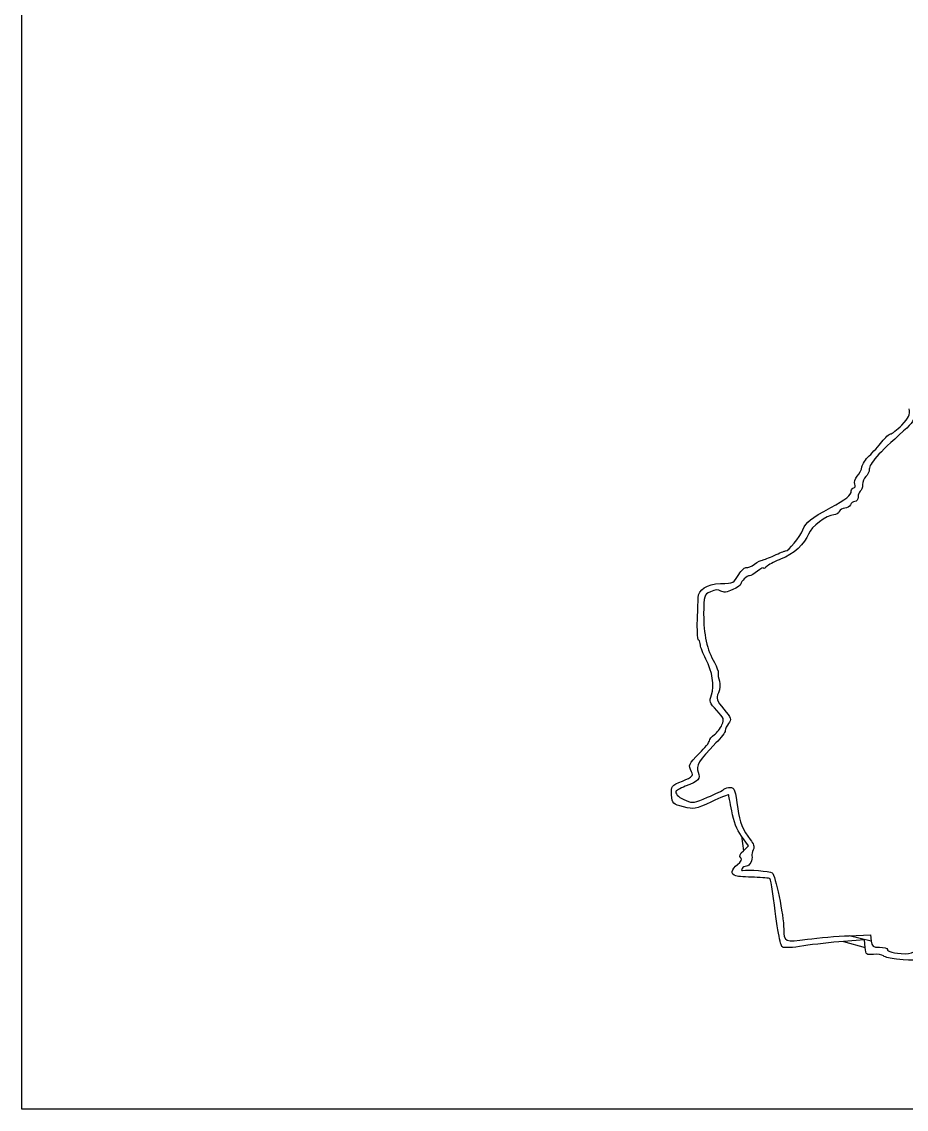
# Model space of a CAD drawing. Extents: x 0 to 210, y 0 to 297.
# Drawn here: x 0.1 to 51.9, y 0.1 to 63.7 of the extents above; entities that cross this region are included whole.
import ezdxf

# ---------------------------------------------------------------- set-up
doc = ezdxf.new("R2010")
doc.units = 0
doc.layers.get('0').update_dxf_attribs({"linetype": 'CONTINUOUS'})

msp = doc.modelspace()

# ---------------------------------------------------------------- linework, layer by layer
at = {"color": 7}
for points in [[(0.141111, 296.858883), (209.858887, 296.858883), (209.858887, 0.141106), (0.141111, 0.141106), (0.141111, 296.858883)], [(42.35508, 15.262647), (42.652791, 15.540007), (42.241581, 16.112611)], [(48.532636, 10.292017), (49.783785, 10.341036), (49.825457, 9.978861)], [(49.477979, 9.598459), (49.435586, 10.04155), (48.20713, 9.955418)], [(51.300957, 8.923642), (51.300904, 8.924037)]]:
    msp.add_lwpolyline(points, close=True, dxfattribs=at)
for points in [[(51.617329, 40.160205), (52.047761, 40.601004), (52.11187, 40.740645), (52.055687, 41.115029)], [(52.369809, 40.961269), (52.349328, 40.433232), (52.278906, 40.307893), (51.723803, 39.811556)], [(50.957973, 39.643888), (51.043328, 39.643888), (51.340039, 39.876233), (51.617329, 40.160205)], [(51.723803, 39.811556), (50.208107, 38.456311), (49.717935, 37.909809), (49.717935, 37.575147)], [(50.452292, 39.184374), (50.645062, 39.437106), (50.872619, 39.643888), (50.957973, 39.643888)], [(49.715293, 38.36125), (49.927874, 38.561236), (50.259523, 38.931642), (50.452292, 39.184374)], [(49.285675, 37.707176), (49.309386, 37.866928), (49.502713, 38.161264), (49.715293, 38.36125)], [(49.016118, 37.166508), (49.140664, 37.304122), (49.261965, 37.547424), (49.285675, 37.707176)], [(49.717935, 37.575147), (49.717935, 37.427077), (49.629037, 37.232135), (49.520385, 37.141973)], [(48.872788, 36.699685), (48.825717, 36.82235), (48.887874, 37.024799), (49.016118, 37.166508)], [(49.520385, 37.141973), (49.411733, 37.051798), (49.322835, 36.840617), (49.322835, 36.672673)], [(47.459402, 35.328005), (48.343477, 35.805482), (48.664323, 36.065879), (48.664323, 36.305955)], [(48.664323, 36.305955), (48.664323, 36.403374), (48.729928, 36.483091), (48.810113, 36.483091)], [(48.810113, 36.483091), (48.891294, 36.483091), (48.91907, 36.579074), (48.872788, 36.699685)], [(49.191135, 36.285924), (49.1187, 36.241159), (49.059435, 36.089493), (49.059435, 35.948904)], [(49.322835, 36.672673), (49.322835, 36.50473), (49.26357, 36.330688), (49.191135, 36.285924)], [(48.875976, 35.693274), (48.775073, 35.693274), (48.658404, 35.604377), (48.616709, 35.495724)], [(49.059435, 35.948904), (49.059435, 35.808301), (48.976878, 35.693274), (48.875976, 35.693274)], [(45.838251, 34.03944), (46.028414, 34.494555), (46.266256, 34.68361), (47.459402, 35.328005)], [(47.95821, 35.100625), (47.916516, 34.991972), (47.773876, 34.903075), (47.641232, 34.903075)], [(48.287459, 35.298175), (48.148067, 35.298175), (47.999905, 35.209277), (47.95821, 35.100625)], [(48.616709, 35.495724), (48.575016, 35.387072), (48.426853, 35.298175), (48.287459, 35.298175)], [(47.641232, 34.903075), (47.215986, 34.903075), (46.303422, 34.212019), (46.161734, 33.782704)], [(46.161734, 33.782704), (45.981865, 33.237691), (45.248092, 32.570051), (44.563481, 32.328527)], [(44.816895, 32.795495), (45.004743, 32.795495), (45.643607, 33.573591), (45.838251, 34.03944)], [(43.470365, 32.265772), (43.547303, 32.267352), (43.855582, 32.387225), (44.155427, 32.532095)], [(44.155427, 32.532095), (44.455274, 32.676965), (44.752934, 32.795495), (44.816895, 32.795495)], [(42.084309, 31.420706), (42.243733, 31.678654), (42.444833, 31.862599), (42.531198, 31.82945)], [(42.531198, 31.82945), (42.617563, 31.796314), (42.832733, 31.880273), (43.009351, 32.016016)], [(43.009351, 32.016016), (43.185971, 32.151772), (43.393428, 32.264152), (43.470365, 32.265772)], [(43.528041, 31.797263), (43.528041, 31.849982), (43.371886, 31.770251), (43.18103, 31.62014)], [(43.765054, 31.915951), (43.634697, 31.797974), (43.528041, 31.744556), (43.528041, 31.797263)], [(44.563481, 32.328527), (44.254703, 32.219572), (43.895411, 32.033914), (43.765054, 31.915951)], [(41.007353, 30.891655), (41.820707, 30.921327), (41.756043, 30.889548), (42.084309, 31.420706)], [(42.710673, 31.347178), (42.56072, 31.347178), (42.212695, 31.012582), (42.206753, 30.862707)], [(43.18103, 31.62014), (42.990175, 31.470015), (42.778514, 31.347178), (42.710673, 31.347178)], [(39.697305, 30.05968), (39.712481, 30.536684), (40.226559, 30.863155), (41.007353, 30.891655)], [(41.032015, 30.451922), (40.866704, 30.555162), (40.704393, 30.543348), (40.422359, 30.407513)], [(41.729886, 30.532878), (41.377341, 30.367529), (41.200084, 30.346971), (41.032015, 30.451922)], [(42.206753, 30.862707), (42.204395, 30.803205), (41.989803, 30.654779), (41.729886, 30.532878)], [(39.734131, 27.577651), (39.642657, 27.63419), (39.635496, 28.11691), (39.697305, 30.05968)], [(40.422359, 30.407513), (40.043818, 30.225227), (40.037841, 30.205512), (40.027907, 29.105633)], [(40.027907, 29.105633), (40.017345, 27.935585), (40.226031, 26.992074), (40.65694, 26.261746)], [(39.840431, 27.288202), (39.840431, 27.411262), (39.792596, 27.541513), (39.734131, 27.577651)], [(40.15104, 26.472848), (39.980206, 26.798238), (39.840431, 27.165141), (39.840431, 27.288202)], [(40.481317, 24.372788), (40.670691, 24.916023), (40.543367, 25.725609), (40.15104, 26.472848)], [(40.65694, 26.261746), (40.795927, 26.026174), (40.894515, 25.755386), (40.876024, 25.659983)], [(40.876024, 25.659983), (40.857533, 25.564593), (40.889036, 25.348816), (40.946031, 25.180503)], [(40.946031, 25.180503), (41.007291, 24.999587), (40.985376, 24.719277), (40.892426, 24.494887)], [(40.795116, 23.467285), (40.366264, 23.917054), (40.344422, 23.980085), (40.481317, 24.372788)], [(40.892426, 24.494887), (40.747797, 24.145711), (40.773045, 24.069101), (41.207475, 23.538943)], [(41.207475, 23.538943), (41.636551, 23.015305), (41.66227, 22.939485), (41.488635, 22.710011)], [(41.10018, 22.618756), (41.243211, 22.953774), (41.218078, 23.023681), (40.795116, 23.467285)], [(40.655769, 22.051564), (40.814465, 22.162719), (41.01445, 22.417967), (41.10018, 22.618756)], [(41.293331, 22.287729), (41.291026, 22.19438), (41.04629, 21.868423), (40.749468, 21.563379)], [(41.488635, 22.710011), (41.383522, 22.571094), (41.295636, 22.381064), (41.293331, 22.287729)], [(39.774581, 20.956915), (40.100538, 21.27281), (40.367231, 21.602863), (40.367231, 21.690364)], [(40.367231, 21.690364), (40.367231, 21.777879), (40.497072, 21.94041), (40.655769, 22.051564)], [(40.749468, 21.563379), (39.744992, 20.53105), (39.556526, 20.223807), (39.698581, 19.850175)], [(39.320618, 19.875856), (39.108928, 20.271404), (39.137545, 20.339545), (39.774581, 20.956915)], [(38.787238, 19.337414), (39.38625, 19.586353), (39.444228, 19.644881), (39.320618, 19.875856)], [(39.698581, 19.850175), (39.849355, 19.4536), (39.757219, 19.352547), (38.95147, 19.030672)], [(38.154677, 18.526591), (38.115597, 19.052376), (38.12243, 19.061134), (38.787238, 19.337414)], [(38.844346, 17.829912), (38.210872, 17.990823), (38.193169, 18.008708), (38.154677, 18.526591)], [(38.95147, 19.030672), (38.643622, 18.907704), (38.392653, 18.769077), (38.393762, 18.722613)], [(38.393762, 18.722613), (38.39824, 18.535283), (38.610682, 18.35114), (39.007364, 18.190783)], [(40.258512, 18.38583), (40.716707, 18.586053), (41.147895, 18.798815), (41.216708, 18.858633)], [(41.484808, 18.540064), (41.472586, 18.558765), (41.019764, 18.36946), (40.478545, 18.119401)], [(41.216708, 18.858633), (41.285521, 18.918451), (41.447371, 18.96739), (41.576374, 18.96739)], [(41.668705, 17.595631), (41.579787, 18.096367), (41.497034, 18.521362), (41.484808, 18.540064)], [(41.576374, 18.96739), (41.823412, 18.96739), (41.875319, 18.820611), (42.018835, 17.716242)], [(40.478545, 18.119401), (39.529296, 17.680828), (39.471525, 17.670594), (38.844346, 17.829912)], [(39.007364, 18.190783), (39.383603, 18.038696), (39.508781, 18.0582), (40.258512, 18.38583)], [(42.241581, 16.112611), (41.956699, 16.509305), (41.780706, 16.964907), (41.668705, 17.595631)], [(42.018835, 17.716242), (42.115672, 16.971071), (42.336548, 16.42881), (42.75225, 15.915654)], [(42.75225, 15.915654), (42.948984, 15.6728), (43.004843, 15.489157), (42.932519, 15.323005)], [(42.932519, 15.323005), (42.874882, 15.190581), (42.839179, 15.031658), (42.853179, 14.969825)], [(42.006556, 14.460239), (42.227861, 14.63432), (42.286335, 14.756327), (42.193126, 14.849531)], [(42.193126, 14.849531), (42.099916, 14.942748), (42.150675, 15.072222), (42.35508, 15.262647)], [(42.853179, 14.969825), (42.906304, 14.735215), (42.712697, 14.357895), (42.539189, 14.357895)], [(41.914704, 13.78533), (41.589412, 13.874438), (41.628684, 14.163005), (42.006556, 14.460239)], [(42.274876, 14.222929), (42.228999, 14.148703), (42.240318, 14.096457), (42.300028, 14.106822)], [(42.539189, 14.357895), (42.439693, 14.357895), (42.320752, 14.297168), (42.274876, 14.222929)], [(42.300028, 14.106822), (42.640339, 14.165942), (43.884389, 14.073291), (44.03543, 13.977572)], [(42.995053, 13.705809), (42.527622, 13.714765), (42.041465, 13.750614), (41.914704, 13.78533)], [(43.910512, 13.623826), (43.87444, 13.659899), (43.462485, 13.696788), (42.995053, 13.705809)], [(44.062832, 12.871359), (44.015127, 13.24914), (43.946583, 13.587754), (43.910512, 13.623826)], [(44.03543, 13.977572), (44.219698, 13.860807), (44.705758, 11.488971), (44.713189, 10.670298)], [(44.63152, 9.633386), (44.500626, 9.738627), (44.350423, 10.593847), (44.062832, 12.871359)], [(44.713189, 10.670298), (44.719985, 9.921479), (44.774714, 9.898129), (46.096188, 10.079927)], [(46.096188, 10.079927), (46.748103, 10.169615), (47.844504, 10.265045), (48.532636, 10.292017)], [(45.878926, 9.691979), (45.217107, 9.585276), (44.720378, 9.561939), (44.63152, 9.633386)], [(48.20713, 9.955418), (47.53148, 9.908046), (46.483788, 9.789503), (45.878926, 9.691979)], [(49.956387, 9.197789), (49.547619, 9.158015), (49.517722, 9.183051), (49.477979, 9.598459)], [(49.825457, 9.978861), (49.861896, 9.662175), (49.923924, 9.616686), (50.319332, 9.616686)], [(50.319332, 9.616686), (50.568043, 9.616686), (50.771534, 9.561544), (50.771534, 9.494153)], [(50.55162, 9.108061), (50.464049, 9.180747), (50.196195, 9.221113), (49.956387, 9.197789)], [(51.300904, 8.924037), (50.976368, 8.952577), (50.63919, 9.035389), (50.55162, 9.108061)], [(50.771534, 9.494153), (50.771534, 9.357159), (51.141961, 9.266391), (51.810614, 9.239524)], [(52.615371, 9.000318), (52.615371, 8.824182), (52.505, 8.817742), (51.300957, 8.923642)], [(51.810614, 9.239524), (52.099357, 9.227935), (52.316475, 9.302859), (52.425298, 9.451693)]]:
    msp.add_open_spline(points, degree=3, dxfattribs=at)

doc.saveas('drawing.dxf')
